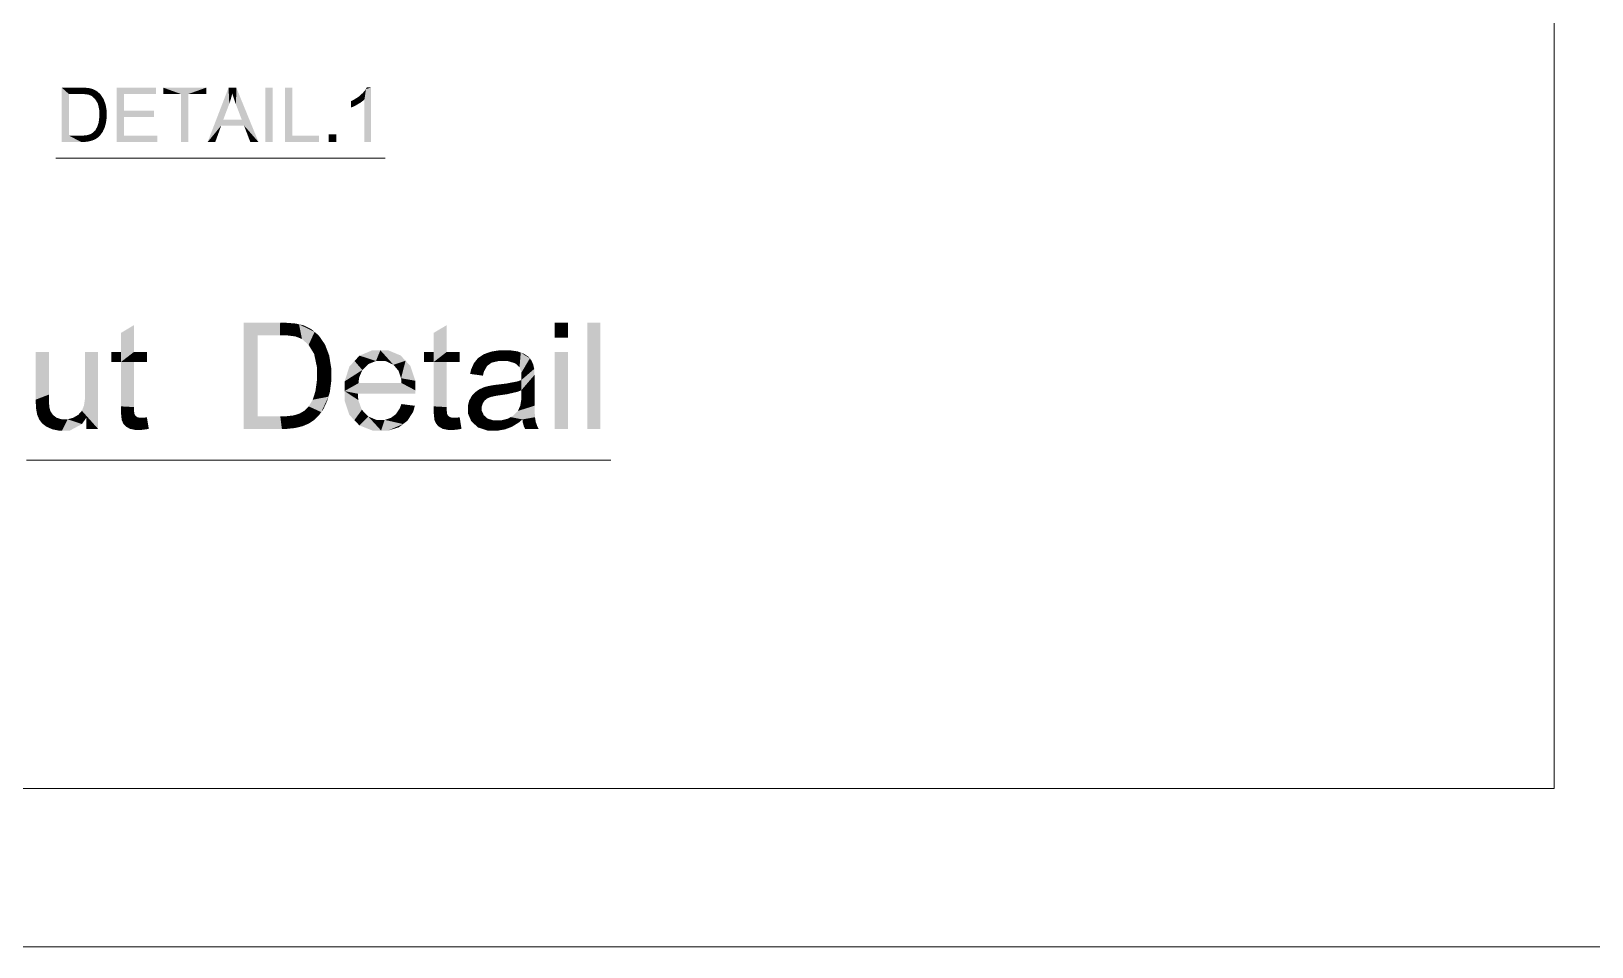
# Model space of a CAD drawing. Header units: millimetres. Extents: x 2 to 579, y 1 to 405.
# Drawn here: x 220.55 to 251.53, y 76.6 to 94.78 of the extents above; entities that cross this region are included whole.
import ezdxf

# ---------------------------------------------------------------- set-up
doc = ezdxf.new("R2010")
doc.units = ezdxf.units.MM
doc.linetypes.add('XKITLINE00', pattern=[0])
doc.layers.add('GraphicObject', color=6, linetype='Continuous', lineweight=0)
doc.layers.add('LinkedObject', color=7, linetype='Continuous', lineweight=0)

# ---------------------------------------------------------------- blocks, each defined once
blk = doc.blocks.new('*A3')
at = {"layer": 'GraphicObject', "color": 3, "linetype": 'XKITLINE00', "lineweight": 0}
blk.add_line((143.95, 76.605), (278.51, 76.605), dxfattribs=at)
blk = doc.blocks.new('*A4')
at = {"layer": 'LinkedObject'}
for points in [[(221.157, 93.659), (221.299, 93.532), (221.157, 92.579)], [(221.526, 93.532), (221.157, 93.659), (221.528, 93.659)], [(221.299, 93.532), (221.157, 93.659), (221.526, 93.532)], [(221.528, 93.659), (221.59, 93.532), (221.526, 93.532)], [(221.591, 93.659), (221.59, 93.532), (221.528, 93.659)], [(221.591, 93.659), (221.682, 93.521), (221.59, 93.532)], [(221.687, 93.652), (221.682, 93.521), (221.591, 93.659)], [(221.72, 93.644), (221.682, 93.521), (221.687, 93.652)], [(221.72, 93.644), (221.711, 93.51), (221.682, 93.521)], [(221.711, 93.51), (221.72, 93.644), (221.751, 93.494)], [(221.846, 93.595), (221.72, 93.644), (221.767, 93.633)], [(221.879, 93.567), (221.72, 93.644), (221.846, 93.595)], [(221.818, 93.433), (221.72, 93.644), (221.879, 93.567)], [(221.751, 93.494), (221.72, 93.644), (221.818, 93.433)], [(221.879, 93.567), (221.846, 93.388), (221.818, 93.433)], [(221.921, 93.531), (221.846, 93.388), (221.879, 93.567)], [(222.39, 93.202), (222.247, 92.579), (222.247, 93.659)], [(222.39, 93.202), (222.247, 93.659), (222.39, 93.532)], [(223.028, 93.532), (222.247, 93.659), (223.028, 93.659)], [(222.39, 93.532), (222.247, 93.659), (223.028, 93.532)], [(223.17, 93.659), (223.525, 93.532), (223.17, 93.532)], [(223.668, 93.532), (223.525, 93.532), (223.17, 93.659)], [(223.668, 93.532), (223.17, 93.659), (224.025, 93.659)], [(223.668, 93.532), (224.025, 93.659), (224.025, 93.532)], [(224.468, 93.659), (224.483, 93.339), (224.053, 92.579)], [(224.483, 93.339), (224.468, 93.659), (224.501, 93.391)], [(224.501, 93.391), (224.468, 93.659), (224.53, 93.494)], [(224.53, 93.494), (224.468, 93.659), (224.541, 93.546)], [(224.622, 93.659), (224.541, 93.546), (224.468, 93.659)], [(224.541, 93.546), (224.622, 93.659), (224.554, 93.502)], [(224.554, 93.502), (224.622, 93.659), (224.592, 93.39)], [(224.592, 93.39), (224.622, 93.659), (224.617, 93.321)], [(224.617, 93.321), (224.622, 93.659), (224.73, 93.023)], [(224.73, 93.023), (224.622, 93.659), (224.775, 92.907)], [(224.775, 92.907), (224.622, 93.659), (225.063, 92.579)], [(225.344, 93.659), (225.201, 92.579), (225.201, 93.659)], [(225.344, 92.579), (225.201, 92.579), (225.344, 93.659)], [(225.733, 93.659), (225.59, 92.579), (225.59, 93.659)], [(225.733, 92.707), (225.59, 92.579), (225.733, 93.659)], [(227.196, 93.629), (227.166, 93.424), (227.137, 93.557)], [(227.166, 92.579), (227.196, 93.629), (227.299, 92.579)], [(227.166, 93.424), (227.196, 93.629), (227.166, 92.579)], [(227.299, 93.664), (227.196, 93.629), (227.213, 93.664)], [(227.299, 92.579), (227.196, 93.629), (227.299, 93.664)], [(221.157, 92.579), (221.299, 93.532), (221.299, 92.707)], [(221.985, 93.438), (221.846, 93.388), (221.921, 93.531)], [(221.846, 93.388), (221.985, 93.438), (221.874, 93.342)], [(221.874, 93.342), (221.985, 93.438), (222.006, 93.382)], [(222.006, 93.382), (221.902, 93.212), (221.874, 93.342)], [(222.027, 93.326), (221.902, 93.212), (222.006, 93.382)], [(222.049, 93.198), (221.902, 93.212), (222.027, 93.326)], [(223.525, 92.579), (223.668, 93.532), (223.668, 92.579)], [(223.525, 93.532), (223.668, 93.532), (223.525, 92.579)], [(224.053, 92.579), (224.483, 93.339), (224.363, 93.023)], [(226.957, 93.419), (227.002, 93.31), (226.901, 93.393)], [(226.901, 93.393), (227.002, 93.31), (226.901, 93.265)], [(226.901, 93.265), (227.002, 93.31), (226.932, 93.276)], [(227.079, 93.356), (226.957, 93.419), (227.054, 93.482)], [(227.002, 93.31), (226.957, 93.419), (227.04, 93.333)], [(227.04, 93.333), (226.957, 93.419), (227.079, 93.356)], [(227.095, 93.519), (227.166, 93.424), (227.054, 93.482)], [(227.054, 93.482), (227.166, 93.424), (227.079, 93.356)], [(227.079, 93.356), (227.166, 93.424), (227.142, 93.402)], [(227.166, 93.424), (227.095, 93.519), (227.137, 93.557)], [(222.02, 92.907), (221.859, 92.877), (221.888, 92.962)], [(221.902, 93.066), (222.049, 93.064), (221.888, 92.962)], [(221.888, 92.962), (222.049, 93.064), (222.02, 92.907)], [(222.049, 93.125), (221.902, 93.212), (222.049, 93.198)], [(221.902, 93.212), (222.049, 93.125), (221.902, 93.128)], [(222.049, 93.125), (221.902, 93.066), (221.902, 93.128)], [(222.049, 93.064), (221.902, 93.066), (222.049, 93.125)], [(222.02, 92.907), (222.049, 93.064), (222.034, 92.955)], [(222.39, 93.074), (222.247, 92.579), (222.39, 93.202)], [(222.39, 92.707), (222.247, 92.579), (222.39, 93.074)], [(222.988, 93.074), (222.39, 93.202), (222.988, 93.202)], [(222.39, 93.074), (222.39, 93.202), (222.988, 93.074)], [(224.323, 92.907), (224.053, 92.579), (224.363, 93.023)], [(224.363, 93.023), (224.775, 92.907), (224.323, 92.907)], [(224.73, 93.023), (224.775, 92.907), (224.363, 93.023)], [(221.299, 92.707), (221.546, 92.579), (221.157, 92.579)], [(221.53, 92.707), (221.546, 92.579), (221.299, 92.707)], [(221.53, 92.707), (221.595, 92.579), (221.546, 92.579)], [(221.583, 92.707), (221.595, 92.579), (221.53, 92.707)], [(221.719, 92.598), (221.583, 92.707), (221.667, 92.717)], [(221.682, 92.589), (221.583, 92.707), (221.719, 92.598)], [(221.595, 92.579), (221.583, 92.707), (221.682, 92.589)], [(221.697, 92.727), (221.719, 92.598), (221.667, 92.717)], [(221.728, 92.737), (221.719, 92.598), (221.697, 92.727)], [(221.719, 92.598), (221.728, 92.737), (221.757, 92.607)], [(221.848, 92.652), (221.728, 92.737), (221.776, 92.765)], [(221.821, 92.634), (221.728, 92.737), (221.848, 92.652)], [(221.757, 92.607), (221.728, 92.737), (221.821, 92.634)], [(221.794, 92.783), (221.875, 92.67), (221.776, 92.765)], [(221.776, 92.765), (221.875, 92.67), (221.848, 92.652)], [(221.946, 92.75), (221.794, 92.783), (221.82, 92.808)], [(221.924, 92.719), (221.794, 92.783), (221.946, 92.75)], [(221.875, 92.67), (221.794, 92.783), (221.924, 92.719)], [(221.859, 92.877), (221.946, 92.75), (221.82, 92.808)], [(222.006, 92.86), (221.859, 92.877), (222.02, 92.907)], [(221.969, 92.781), (221.859, 92.877), (222.006, 92.86)], [(221.946, 92.75), (221.859, 92.877), (221.969, 92.781)], [(222.247, 92.579), (222.39, 92.707), (223.053, 92.579)], [(223.053, 92.579), (222.39, 92.707), (223.053, 92.707)], [(224.053, 92.579), (224.323, 92.907), (224.204, 92.579)], [(224.775, 92.907), (225.063, 92.579), (224.9, 92.579)], [(225.59, 92.579), (225.733, 92.707), (226.264, 92.579)], [(226.264, 92.579), (225.733, 92.707), (226.264, 92.707)], [(226.606, 92.731), (226.455, 92.579), (226.455, 92.731)], [(226.606, 92.579), (226.455, 92.579), (226.606, 92.731)], [(222.59, 88.945), (222.331, 88.412), (222.331, 88.79)], [(222.331, 88.412), (222.59, 88.945), (222.331, 88.212)], [(222.59, 88.412), (222.331, 88.212), (222.59, 88.945)], [(224.768, 88.991), (225.046, 88.743), (224.768, 86.885)], [(225.488, 88.743), (224.768, 88.991), (225.493, 88.991)], [(225.046, 88.743), (224.768, 88.991), (225.488, 88.743)], [(225.493, 88.991), (225.612, 88.743), (225.488, 88.743)], [(225.615, 88.991), (225.612, 88.743), (225.493, 88.991)], [(225.615, 88.991), (225.793, 88.721), (225.612, 88.743)], [(225.803, 88.976), (225.793, 88.721), (225.615, 88.991)], [(225.867, 88.961), (225.793, 88.721), (225.803, 88.976)], [(225.867, 88.961), (225.849, 88.7), (225.793, 88.721)], [(225.849, 88.7), (225.867, 88.961), (225.926, 88.669)], [(226.112, 88.865), (225.867, 88.961), (225.958, 88.94)], [(226.176, 88.81), (225.867, 88.961), (226.112, 88.865)], [(226.058, 88.551), (225.867, 88.961), (226.176, 88.81)], [(225.926, 88.669), (225.867, 88.961), (226.058, 88.551)], [(228.799, 88.945), (228.54, 88.412), (228.54, 88.79)], [(228.54, 88.412), (228.799, 88.945), (228.54, 88.212)], [(228.799, 88.412), (228.54, 88.212), (228.799, 88.945)], [(231.204, 88.991), (230.945, 88.694), (230.945, 88.991)], [(231.204, 88.694), (230.945, 88.694), (231.204, 88.991)], [(231.848, 88.991), (231.589, 86.885), (231.589, 88.991)], [(231.848, 86.885), (231.589, 86.885), (231.848, 88.991)], [(224.768, 86.885), (225.046, 88.743), (225.046, 87.134)], [(226.176, 88.81), (226.112, 88.462), (226.058, 88.551)], [(226.259, 88.74), (226.112, 88.462), (226.176, 88.81)], [(226.383, 88.56), (226.112, 88.462), (226.259, 88.74)], [(220.901, 88.412), (220.642, 87.466), (220.642, 88.412)], [(220.901, 87.566), (220.642, 87.466), (220.901, 88.412)], [(221.878, 88.412), (221.619, 87.595), (221.619, 88.412)], [(221.878, 86.885), (221.619, 87.595), (221.878, 88.412)], [(222.139, 88.412), (222.331, 88.212), (222.139, 88.212)], [(222.331, 88.412), (222.331, 88.212), (222.139, 88.412)], [(222.59, 88.212), (222.331, 88.212), (222.59, 88.412)], [(222.847, 88.212), (222.59, 88.412), (222.847, 88.412)], [(222.59, 88.212), (222.59, 88.412), (222.847, 88.212)], [(226.112, 88.462), (226.383, 88.56), (226.167, 88.373)], [(226.167, 88.373), (226.383, 88.56), (226.425, 88.45)], [(226.425, 88.45), (226.221, 88.119), (226.167, 88.373)], [(226.466, 88.341), (226.221, 88.119), (226.425, 88.45)], [(226.507, 88.09), (226.221, 88.119), (226.466, 88.341)], [(227.068, 88.339), (227.245, 88.173), (226.969, 88.233)], [(227.482, 88.446), (227.068, 88.339), (227.324, 88.446)], [(227.395, 88.233), (227.068, 88.339), (227.482, 88.446)], [(227.245, 88.173), (227.068, 88.339), (227.395, 88.233)], [(227.395, 88.233), (227.482, 88.446), (227.484, 88.233)], [(227.482, 88.446), (227.582, 88.233), (227.484, 88.233)], [(227.885, 88.342), (227.482, 88.446), (227.635, 88.446)], [(227.982, 88.237), (227.482, 88.446), (227.885, 88.342)], [(227.742, 88.158), (227.482, 88.446), (227.982, 88.237)], [(227.582, 88.233), (227.482, 88.446), (227.742, 88.158)], [(228.348, 88.412), (228.54, 88.212), (228.348, 88.212)], [(228.54, 88.412), (228.54, 88.212), (228.348, 88.412)], [(228.799, 88.212), (228.54, 88.212), (228.799, 88.412)], [(229.056, 88.212), (228.799, 88.412), (229.056, 88.412)], [(228.799, 88.212), (228.799, 88.412), (229.056, 88.212)], [(229.531, 88.365), (229.688, 88.199), (229.417, 88.288)], [(229.606, 88.392), (229.688, 88.199), (229.531, 88.365)], [(229.854, 88.446), (229.606, 88.392), (229.681, 88.419)], [(229.823, 88.231), (229.606, 88.392), (229.854, 88.446)], [(229.688, 88.199), (229.606, 88.392), (229.823, 88.231)], [(229.823, 88.231), (229.854, 88.446), (229.914, 88.231)], [(229.914, 88.231), (229.854, 88.446), (230.012, 88.231)], [(229.952, 88.446), (230.012, 88.231), (229.854, 88.446)], [(230.208, 88.423), (229.952, 88.446), (230.05, 88.446)], [(230.269, 88.4), (229.952, 88.446), (230.208, 88.423)], [(230.159, 88.187), (229.952, 88.446), (230.269, 88.4)], [(230.012, 88.231), (229.952, 88.446), (230.159, 88.187)], [(230.159, 88.187), (230.269, 88.4), (230.208, 88.143)], [(230.208, 88.143), (230.269, 88.4), (230.245, 88.111)], [(230.269, 88.4), (230.281, 88), (230.245, 88.111)], [(230.449, 88.284), (230.281, 88), (230.269, 88.4)], [(230.42, 88.319), (230.269, 88.4), (230.331, 88.377)], [(230.449, 88.284), (230.269, 88.4), (230.42, 88.319)], [(231.204, 88.412), (230.945, 86.885), (230.945, 88.412)], [(231.204, 86.885), (230.945, 86.885), (231.204, 88.412)], [(222.331, 87.332), (222.59, 88.212), (222.59, 87.318)], [(222.331, 88.212), (222.59, 88.212), (222.331, 87.332)], [(226.507, 87.95), (226.221, 88.119), (226.507, 88.09)], [(226.221, 88.119), (226.507, 87.95), (226.221, 87.954)], [(226.969, 88.233), (226.771, 87.828), (226.87, 88.127)], [(227.124, 88.054), (226.771, 87.828), (226.969, 88.233)], [(227.057, 87.895), (226.771, 87.828), (227.124, 88.054)], [(226.969, 88.233), (227.245, 88.173), (227.124, 88.054)], [(227.742, 88.158), (227.982, 88.237), (227.804, 88.084)], [(227.982, 88.237), (227.844, 88.036), (227.804, 88.084)], [(227.844, 88.036), (227.982, 88.237), (227.893, 87.891)], [(227.893, 87.891), (227.982, 88.237), (228.175, 87.84)], [(228.175, 87.84), (227.982, 88.237), (228.078, 88.133)], [(228.54, 87.332), (228.799, 88.212), (228.799, 87.318)], [(228.54, 88.212), (228.799, 88.212), (228.54, 87.332)], [(229.378, 88.238), (229.264, 87.976), (229.338, 88.188)], [(229.602, 88.136), (229.264, 87.976), (229.378, 88.238)], [(229.338, 88.188), (229.264, 87.976), (229.281, 88.057)], [(229.538, 88.023), (229.264, 87.976), (229.602, 88.136)], [(229.264, 87.976), (229.538, 88.023), (229.517, 87.942)], [(229.417, 88.288), (229.688, 88.199), (229.378, 88.238)], [(229.602, 88.136), (229.378, 88.238), (229.645, 88.167)], [(229.645, 88.167), (229.378, 88.238), (229.688, 88.199)], [(230.281, 87.914), (230.536, 88.075), (230.28, 87.88)], [(230.28, 87.88), (230.536, 88.075), (230.28, 87.854)], [(230.28, 87.854), (230.536, 88.075), (230.281, 87.652)], [(230.478, 88.249), (230.281, 88), (230.449, 88.284)], [(230.518, 88.161), (230.281, 88), (230.478, 88.249)], [(230.529, 88.108), (230.281, 88), (230.518, 88.161)], [(230.281, 88), (230.529, 88.108), (230.536, 88.075)], [(230.281, 88), (230.536, 88.075), (230.281, 87.921)], [(230.281, 87.921), (230.536, 88.075), (230.281, 87.914)], [(230.542, 87.956), (230.281, 87.652), (230.536, 88.075)], [(226.221, 87.835), (226.507, 87.83), (226.193, 87.632)], [(226.193, 87.632), (226.507, 87.83), (226.451, 87.524)], [(226.507, 87.95), (226.221, 87.835), (226.221, 87.954)], [(226.507, 87.83), (226.221, 87.835), (226.507, 87.95)], [(226.451, 87.524), (226.507, 87.83), (226.479, 87.617)], [(226.771, 87.828), (227.057, 87.895), (227.051, 87.795)], [(227.051, 87.795), (226.771, 87.636), (226.771, 87.828)], [(227.051, 87.795), (228.175, 87.651), (226.771, 87.636)], [(227.901, 87.795), (228.175, 87.651), (227.051, 87.795)], [(227.893, 87.891), (228.175, 87.84), (227.901, 87.795)], [(228.175, 87.651), (227.901, 87.795), (228.175, 87.84)], [(229.538, 87.712), (229.601, 87.488), (229.445, 87.669)], [(229.59, 87.726), (229.601, 87.488), (229.538, 87.712)], [(229.628, 87.736), (229.667, 87.517), (229.59, 87.726)], [(229.601, 87.488), (229.59, 87.726), (229.634, 87.502)], [(229.634, 87.502), (229.59, 87.726), (229.667, 87.517)], [(229.743, 87.756), (229.779, 87.542), (229.628, 87.736)], [(229.628, 87.736), (229.779, 87.542), (229.667, 87.517)], [(229.819, 87.765), (229.859, 87.554), (229.743, 87.756)], [(229.743, 87.756), (229.859, 87.554), (229.779, 87.542)], [(229.976, 87.784), (230, 87.574), (229.819, 87.765)], [(229.819, 87.765), (230, 87.574), (229.859, 87.554)], [(230.206, 87.828), (230.281, 87.652), (229.976, 87.784)], [(229.976, 87.784), (230.281, 87.652), (230, 87.574)], [(230.28, 87.854), (230.281, 87.652), (230.206, 87.828)], [(230.542, 87.87), (230.28, 87.557), (230.281, 87.652)], [(230.542, 87.525), (230.28, 87.557), (230.542, 87.87)], [(230.542, 87.87), (230.281, 87.652), (230.542, 87.956)], [(220.642, 87.466), (220.901, 87.566), (220.901, 87.465)], [(220.642, 87.466), (220.901, 87.465), (220.642, 87.384)], [(220.901, 87.465), (220.65, 87.263), (220.642, 87.384)], [(220.909, 87.328), (220.65, 87.263), (220.901, 87.465)], [(221.619, 87.497), (221.878, 86.885), (221.598, 87.348)], [(221.619, 87.595), (221.878, 86.885), (221.619, 87.497)], [(226.061, 87.331), (226.451, 87.524), (226.308, 87.218)], [(226.138, 87.464), (226.451, 87.524), (226.061, 87.331)], [(226.166, 87.548), (226.451, 87.524), (226.138, 87.464)], [(226.451, 87.524), (226.166, 87.548), (226.193, 87.632)], [(226.308, 87.218), (226.451, 87.524), (226.352, 87.278)], [(226.352, 87.278), (226.451, 87.524), (226.423, 87.432)], [(228.175, 87.64), (226.771, 87.636), (228.175, 87.651)], [(228.174, 87.605), (226.771, 87.636), (228.175, 87.64)], [(226.771, 87.636), (226.966, 87.058), (226.771, 87.45)], [(227.043, 87.457), (226.966, 87.058), (226.771, 87.636)], [(227.043, 87.457), (226.771, 87.636), (227.036, 87.582)], [(228.174, 87.582), (226.771, 87.636), (228.174, 87.605)], [(227.036, 87.582), (226.771, 87.636), (228.174, 87.582)], [(226.771, 87.45), (226.966, 87.058), (226.868, 87.161)], [(227.114, 87.264), (226.966, 87.058), (227.043, 87.457)], [(228.167, 87.344), (227.869, 87.296), (227.899, 87.378)], [(229.271, 87.493), (229.22, 87.288), (229.245, 87.446)], [(229.514, 87.39), (229.22, 87.288), (229.271, 87.493)], [(229.245, 87.446), (229.22, 87.288), (229.22, 87.344)], [(229.496, 87.329), (229.22, 87.288), (229.514, 87.39)], [(229.296, 87.539), (229.532, 87.418), (229.271, 87.493)], [(229.271, 87.493), (229.532, 87.418), (229.514, 87.39)], [(229.363, 87.613), (229.532, 87.418), (229.296, 87.539)], [(229.55, 87.446), (229.363, 87.613), (229.404, 87.641)], [(229.532, 87.418), (229.363, 87.613), (229.55, 87.446)], [(229.445, 87.669), (229.601, 87.488), (229.404, 87.641)], [(229.404, 87.641), (229.601, 87.488), (229.55, 87.446)], [(230, 87.574), (230.281, 87.652), (230.211, 87.623)], [(230.259, 87.342), (230.542, 87.525), (230.542, 87.345)], [(230.28, 87.471), (230.542, 87.525), (230.259, 87.342)], [(230.542, 87.525), (230.28, 87.471), (230.28, 87.557)], [(220.65, 87.263), (220.909, 87.328), (220.658, 87.225)], [(220.658, 87.225), (220.909, 87.328), (220.917, 87.293)], [(220.929, 87.242), (220.658, 87.225), (220.917, 87.293)], [(220.658, 87.225), (220.929, 87.242), (220.669, 87.168)], [(220.669, 87.168), (220.929, 87.242), (220.709, 87.072)], [(220.709, 87.072), (220.929, 87.242), (220.738, 87.033)], [(220.738, 87.033), (220.929, 87.242), (220.981, 87.162)], [(220.738, 87.033), (220.981, 87.162), (220.766, 86.994)], [(220.766, 86.994), (220.981, 87.162), (220.853, 86.929)], [(220.853, 86.929), (220.981, 87.162), (220.911, 86.903)], [(220.911, 86.903), (220.981, 87.162), (221.02, 87.133)], [(221.059, 87.104), (220.911, 86.903), (221.02, 87.133)], [(220.911, 86.903), (221.059, 87.104), (220.97, 86.877)], [(220.97, 86.877), (221.059, 87.104), (221.096, 86.851)], [(221.163, 86.851), (221.059, 87.104), (221.157, 87.075)], [(221.096, 86.851), (221.059, 87.104), (221.163, 86.851)], [(221.215, 87.075), (221.163, 86.851), (221.157, 87.075)], [(221.273, 87.075), (221.558, 86.981), (221.163, 86.851)], [(221.273, 87.075), (221.163, 86.851), (221.215, 87.075)], [(221.382, 87.105), (221.558, 86.981), (221.273, 87.075)], [(221.433, 87.134), (221.558, 86.981), (221.382, 87.105)], [(221.484, 87.164), (221.558, 86.981), (221.433, 87.134)], [(221.647, 87.111), (221.484, 87.164), (221.556, 87.245)], [(221.558, 86.981), (221.484, 87.164), (221.647, 87.111)], [(221.577, 87.297), (221.878, 86.885), (221.556, 87.245)], [(221.556, 87.245), (221.878, 86.885), (221.647, 87.111)], [(221.598, 87.348), (221.878, 86.885), (221.577, 87.297)], [(221.647, 87.111), (221.878, 86.885), (221.647, 86.885)], [(222.59, 87.318), (222.331, 87.215), (222.331, 87.332)], [(222.59, 87.262), (222.331, 87.215), (222.59, 87.318)], [(222.59, 87.262), (222.363, 87.026), (222.331, 87.215)], [(222.331, 87.215), (222.363, 87.026), (222.347, 87.062)], [(222.597, 87.191), (222.363, 87.026), (222.59, 87.262)], [(222.604, 87.175), (222.363, 87.026), (222.597, 87.191)], [(222.363, 87.026), (222.604, 87.175), (222.61, 87.16)], [(222.363, 87.026), (222.61, 87.16), (222.378, 86.99)], [(222.378, 86.99), (222.61, 87.16), (222.433, 86.931)], [(222.433, 86.931), (222.61, 87.16), (222.472, 86.909)], [(222.472, 86.909), (222.61, 87.16), (222.632, 87.134)], [(222.632, 87.134), (222.51, 86.886), (222.472, 86.909)], [(222.648, 87.125), (222.51, 86.886), (222.632, 87.134)], [(222.663, 87.116), (222.51, 86.886), (222.648, 87.125)], [(222.51, 86.886), (222.663, 87.116), (222.619, 86.864)], [(222.619, 86.864), (222.663, 87.116), (222.69, 86.864)], [(222.69, 86.864), (222.663, 87.116), (222.707, 87.106)], [(222.707, 87.106), (222.733, 86.864), (222.69, 86.864)], [(222.735, 87.106), (222.733, 86.864), (222.707, 87.106)], [(222.735, 87.106), (222.83, 86.876), (222.733, 86.864)], [(222.756, 87.106), (222.83, 86.876), (222.735, 87.106)], [(222.83, 86.876), (222.756, 87.106), (222.812, 87.111)], [(222.885, 86.887), (222.812, 87.111), (222.847, 87.115)], [(222.83, 86.876), (222.812, 87.111), (222.885, 86.887)], [(225.046, 87.134), (225.527, 86.885), (224.768, 86.885)], [(225.495, 87.134), (225.527, 86.885), (225.046, 87.134)], [(225.495, 87.134), (225.622, 86.885), (225.527, 86.885)], [(225.6, 87.134), (225.622, 86.885), (225.495, 87.134)], [(225.865, 86.921), (225.6, 87.134), (225.763, 87.153)], [(225.791, 86.903), (225.6, 87.134), (225.865, 86.921)], [(225.622, 86.885), (225.6, 87.134), (225.791, 86.903)], [(225.822, 87.172), (225.865, 86.921), (225.763, 87.153)], [(225.881, 87.192), (225.865, 86.921), (225.822, 87.172)], [(225.865, 86.921), (225.881, 87.192), (225.939, 86.939)], [(226.116, 87.027), (225.881, 87.192), (225.976, 87.246)], [(226.064, 86.992), (225.881, 87.192), (226.116, 87.027)], [(225.939, 86.939), (225.881, 87.192), (226.064, 86.992)], [(226.011, 87.282), (226.168, 87.061), (225.976, 87.246)], [(225.976, 87.246), (226.168, 87.061), (226.116, 87.027)], [(226.308, 87.218), (226.011, 87.282), (226.061, 87.331)], [(226.264, 87.157), (226.011, 87.282), (226.308, 87.218)], [(226.168, 87.061), (226.011, 87.282), (226.264, 87.157)], [(226.966, 87.058), (227.114, 87.264), (227.064, 86.955)], [(227.178, 87.198), (227.064, 86.955), (227.114, 87.264)], [(227.242, 87.131), (227.064, 86.955), (227.178, 87.198)], [(227.242, 87.131), (227.497, 86.851), (227.064, 86.955)], [(227.401, 87.064), (227.497, 86.851), (227.242, 87.131)], [(227.497, 87.064), (227.497, 86.851), (227.401, 87.064)], [(227.568, 87.064), (227.933, 86.981), (227.497, 86.851)], [(227.568, 87.064), (227.497, 86.851), (227.497, 87.064)], [(227.689, 87.102), (227.933, 86.981), (227.568, 87.064)], [(227.739, 87.139), (228.018, 87.045), (227.689, 87.102)], [(227.933, 86.981), (227.689, 87.102), (228.018, 87.045)], [(227.789, 87.176), (228.018, 87.045), (227.739, 87.139)], [(227.789, 87.176), (228.167, 87.344), (228.018, 87.045)], [(227.869, 87.296), (228.167, 87.344), (227.789, 87.176)], [(228.018, 87.045), (228.167, 87.344), (228.135, 87.227)], [(228.799, 87.318), (228.54, 87.215), (228.54, 87.332)], [(228.799, 87.262), (228.54, 87.215), (228.799, 87.318)], [(228.799, 87.262), (228.571, 87.026), (228.54, 87.215)], [(228.54, 87.215), (228.571, 87.026), (228.555, 87.062)], [(228.805, 87.191), (228.571, 87.026), (228.799, 87.262)], [(228.812, 87.175), (228.571, 87.026), (228.805, 87.191)], [(228.571, 87.026), (228.812, 87.175), (228.819, 87.16)], [(228.571, 87.026), (228.819, 87.16), (228.587, 86.99)], [(228.587, 86.99), (228.819, 87.16), (228.641, 86.931)], [(228.641, 86.931), (228.819, 87.16), (228.68, 86.909)], [(228.68, 86.909), (228.819, 87.16), (228.841, 87.134)], [(228.841, 87.134), (228.719, 86.886), (228.68, 86.909)], [(228.856, 87.125), (228.719, 86.886), (228.841, 87.134)], [(228.871, 87.116), (228.719, 86.886), (228.856, 87.125)], [(228.719, 86.886), (228.871, 87.116), (228.828, 86.864)], [(228.828, 86.864), (228.871, 87.116), (228.898, 86.864)], [(228.898, 86.864), (228.871, 87.116), (228.915, 87.106)], [(228.915, 87.106), (228.941, 86.864), (228.898, 86.864)], [(228.943, 87.106), (228.941, 86.864), (228.915, 87.106)], [(228.943, 87.106), (229.039, 86.876), (228.941, 86.864)], [(228.965, 87.106), (229.039, 86.876), (228.943, 87.106)], [(229.039, 86.876), (228.965, 87.106), (229.021, 87.111)], [(229.093, 86.887), (229.021, 87.111), (229.056, 87.115)], [(229.039, 86.876), (229.021, 87.111), (229.093, 86.887)], [(229.22, 87.288), (229.496, 87.329), (229.496, 87.295)], [(229.496, 87.243), (229.22, 87.288), (229.496, 87.295)], [(229.22, 87.288), (229.496, 87.243), (229.22, 87.193)], [(229.22, 87.193), (229.496, 87.243), (229.287, 87.036)], [(229.287, 87.036), (229.496, 87.243), (229.355, 86.974)], [(229.355, 86.974), (229.496, 87.243), (229.535, 87.157)], [(229.535, 87.157), (229.422, 86.913), (229.355, 86.974)], [(229.574, 87.123), (229.422, 86.913), (229.535, 87.157)], [(229.613, 87.088), (229.422, 86.913), (229.574, 87.123)], [(229.422, 86.913), (229.613, 87.088), (229.615, 86.851)], [(229.741, 86.851), (229.613, 87.088), (229.727, 87.054)], [(229.615, 86.851), (229.613, 87.088), (229.741, 86.851)], [(230.025, 86.901), (229.877, 87.054), (230.01, 87.086)], [(230.302, 87.073), (230.01, 87.086), (230.068, 87.119)], [(230.23, 87.012), (230.01, 87.086), (230.302, 87.073)], [(230.092, 86.926), (230.01, 87.086), (230.23, 87.012)], [(230.025, 86.901), (230.01, 87.086), (230.092, 86.926)], [(230.126, 87.152), (230.551, 87.117), (230.068, 87.119)], [(230.551, 87.117), (230.302, 87.073), (230.068, 87.119)], [(230.126, 87.152), (230.542, 87.345), (230.551, 87.117)], [(230.211, 87.241), (230.542, 87.345), (230.126, 87.152)], [(230.238, 87.298), (230.542, 87.345), (230.211, 87.241)], [(230.542, 87.345), (230.238, 87.298), (230.259, 87.342)], [(230.302, 87.073), (230.551, 87.117), (230.308, 87.019)], [(230.308, 87.019), (230.551, 87.117), (230.559, 87.069)], [(230.559, 87.069), (230.334, 86.925), (230.308, 87.019)], [(230.567, 87.021), (230.334, 86.925), (230.559, 87.069)], [(221.163, 86.851), (221.558, 86.981), (221.316, 86.851)], [(227.064, 86.955), (227.497, 86.851), (227.329, 86.851)], [(227.497, 86.851), (227.933, 86.981), (227.629, 86.851)], [(227.629, 86.851), (227.933, 86.981), (227.847, 86.916)], [(229.727, 87.054), (229.817, 86.851), (229.741, 86.851)], [(229.802, 87.054), (229.817, 86.851), (229.727, 87.054)], [(229.877, 87.054), (229.817, 86.851), (229.802, 87.054)], [(229.817, 86.851), (229.877, 87.054), (229.959, 86.876)], [(229.959, 86.876), (229.877, 87.054), (230.025, 86.901)], [(230.567, 87.021), (230.355, 86.885), (230.334, 86.925)], [(230.6, 86.929), (230.355, 86.885), (230.567, 87.021)], [(230.355, 86.885), (230.6, 86.929), (230.625, 86.885)]]:
    blk.add_hatch(color=7, dxfattribs=at).paths.add_polyline_path(points, flags=17)
at = {"layer": 'LinkedObject', "color": 2, "linetype": 'XKITLINE00', "lineweight": 0}
for p, q in [((250.782, 151.24), (250.782, 79.748)), ((250.782, 79.748), (166.63, 79.748))]:
    blk.add_line(p, q, dxfattribs=at)
at = {"layer": 'LinkedObject', "color": 7, "linetype": 'XKITLINE00', "lineweight": 0}
for p, q in [((221.04, 92.26), (222.129, 92.26)), ((222.129, 92.26), (223.134, 92.26)), ((223.134, 92.26), (224.055, 92.26)), ((224.055, 92.26), (225.061, 92.26)), ((225.061, 92.26), (225.48, 92.26)), ((225.48, 92.26), (226.318, 92.26)), ((226.318, 92.26), (226.737, 92.26)), ((226.737, 92.26), (227.575, 92.26)), ((220.455, 86.262), (222.089, 86.262)), ((222.089, 86.262), (222.906, 86.262)), ((222.906, 86.262), (223.723, 86.262)), ((223.723, 86.262), (224.54, 86.262)), ((224.54, 86.262), (226.663, 86.262)), ((226.663, 86.262), (228.297, 86.262)), ((228.297, 86.262), (229.114, 86.262)), ((229.114, 86.262), (230.749, 86.262)), ((230.749, 86.262), (231.402, 86.262)), ((231.402, 86.262), (232.054, 86.262))]:
    blk.add_line(p, q, dxfattribs=at)

msp = doc.modelspace()

# ---------------------------------------------------------------- block references
at = {"lineweight": 0}
for name in ['*A3', '*A4']:
    msp.add_blockref(name, (0, 0), dxfattribs=at)

doc.saveas('drawing.dxf')
